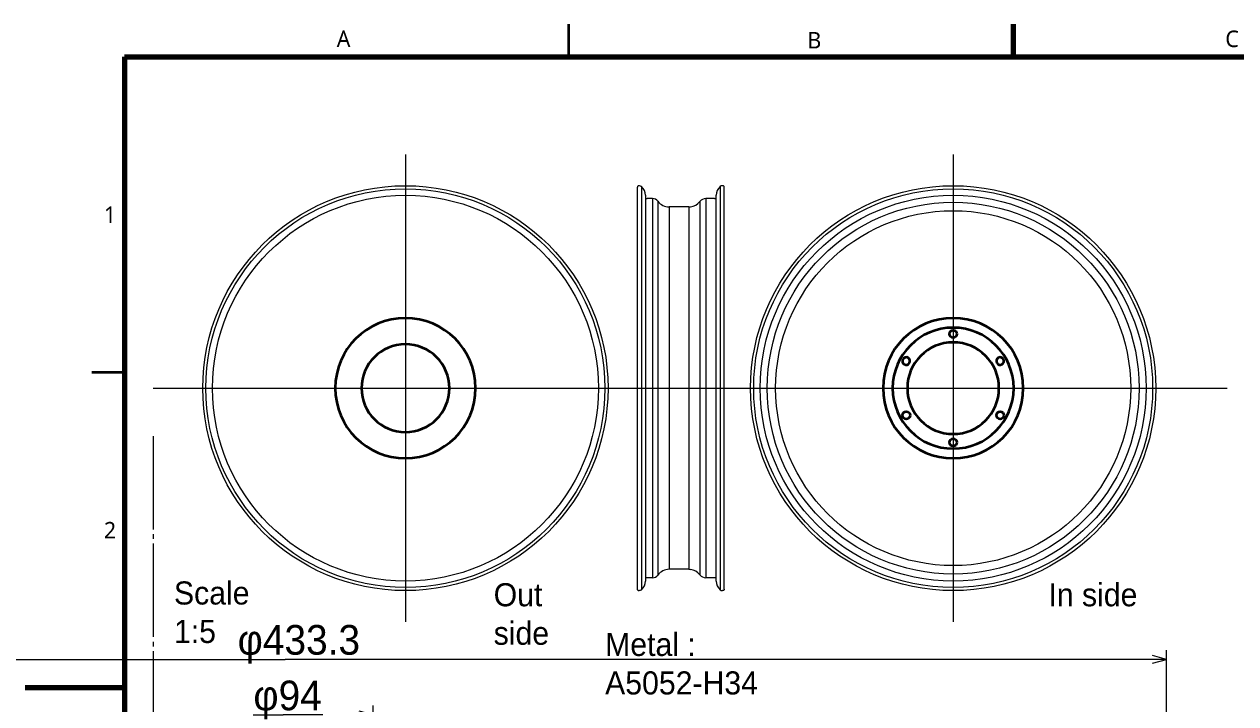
# Model space of a CAD drawing. Extents: x 52445 to 53115, y 396 to 768.
# Drawn here: x 52697 to 52956.1, y 622.1 to 767.5 of the extents above; entities that cross this region are included whole.
import ezdxf

# ---------------------------------------------------------------- set-up
doc = ezdxf.new("R2010")
doc.units = 0
doc.header["$MEASUREMENT"] = 0
doc.linetypes.add('CENTER2', pattern=[23, 20, -1, 1, -1])
for name, color, linetype in [('0_1', 7, 'Continuous'), ('寸法線', 7, 'Continuous'), ('ﾚｲﾔｰ1', 7, 'Continuous')]:
    doc.layers.add(name, color=color, linetype=linetype)
doc.styles.add('Style1', font='ＭＳ Ｐゴシック')
doc.styles.add('Style2', font='Lucida Sans Unicode')
doc.dimstyles.new('DS1', dxfattribs={"dimtxt": 6.35, "dimasz": 3, "dimexe": 2, "dimexo": 0, "dimgap": 1, "dimtad": 1, "dimdec": 0, "dimdsep": 46, "dimtxsty": 'Standard', "dimcen": 0.09, "dimclrd": 5, "dimclre": 5, "dimclrt": 5, "dimadec": 0, "dimazin": 0, "dimtfac": 1, "dimtdec": 4, "dimtofl": 0, "dimtmove": 0, "dimatfit": 3, "dimfxl": 1, "dimtolj": 1, "dimtzin": 0, "dimarcsym": 0})
doc.dimstyles.new('DS2', dxfattribs={"dimtxt": 6.35, "dimasz": 3, "dimexe": 2, "dimexo": 0, "dimgap": 1, "dimtad": 1, "dimdec": 1, "dimdsep": 46, "dimtxsty": 'Standard', "dimcen": 0.09, "dimclrd": 5, "dimclre": 5, "dimclrt": 5, "dimadec": 0, "dimazin": 0, "dimtfac": 1, "dimtdec": 4, "dimtofl": 0, "dimtmove": 0, "dimatfit": 3, "dimfxl": 1, "dimtolj": 1, "dimtzin": 0, "dimarcsym": 0})

# ---------------------------------------------------------------- blocks, each defined once
blk = doc.blocks.new('C17')
at = {"layer": 'ﾚｲﾔｰ1', "color": 7, "linetype": 'Continuous', "lineweight": 35}
for radius, start, end in [(15, 90, -90), (15, 0, 90), (9.4, 90.0004, -90.0004), (9.4, -90, 90), (15, -90, 0)]:
    blk.add_arc((52778.55, 689.67), radius, start, end, dxfattribs=at)
blk = doc.blocks.new('C19')
at = {"layer": 'ﾚｲﾔｰ1', "color": 7, "linetype": 'Continuous', "lineweight": 35}
for centre in [(52895.67, 701.27), (52885.63, 683.87), (52905.72, 683.87), (52895.67, 678.07)]:
    blk.add_circle(centre, 0.81, dxfattribs=at)
for radius, start, end in [(15, 90, -90), (15, 0, 90), (12.94, 90, -90), (12.94, -90, 90), (9.8, 90, -90), (9.8, -90, 90), (15, -90, 0)]:
    blk.add_arc((52895.67, 689.67), radius, start, end, dxfattribs=at)
for centre, major_axis, end_param in [((52885.63, 695.47), (-0.702, 0.405), 3.141458), ((52885.63, 695.47), (0.702, -0.405), 3.141459), ((52905.72, 695.47), (0.701, 0.405), 3.141459), ((52905.72, 695.47), (-0.701, -0.405), 3.141458)]:
    blk.add_ellipse(centre, major_axis=major_axis, ratio=1, start_param=0, end_param=end_param, dxfattribs=at)
blk = doc.blocks.new('C20')
at = {"layer": '0_1', "color": 7, "linetype": 'Continuous', "lineweight": 18}
for p, q in [((52828.19, 732.8), (52828.16, 732.65)), ((52828.16, 646.69), (52828.16, 732.65)), ((52828.5, 732.99), (52828.47, 732.99)), ((52828.61, 732.98), (52828.5, 732.99)), ((52846.41, 732.99), (52846.38, 732.99)), ((52846.72, 732.65), (52846.69, 732.8)), ((52846.72, 646.69), (52846.72, 732.65)), ((52831.41, 730.23), (52830.26, 730.23)), ((52839.12, 728.43), (52834.96, 728.43)), ((52839.12, 728.43), (52839.52, 728.46)), ((52844.62, 730.23), (52842.77, 730.23)), ((52839.12, 650.91), (52834.96, 650.91)), ((52839.12, 650.91), (52839.52, 650.88)), ((52831.41, 649.11), (52830.26, 649.11)), ((52844.62, 649.11), (52842.77, 649.11)), ((52828.19, 646.54), (52828.16, 646.69)), ((52828.5, 646.35), (52828.47, 646.35)), ((52828.61, 646.36), (52828.5, 646.35)), ((52846.41, 646.35), (52846.38, 646.35)), ((52846.72, 646.69), (52846.69, 646.54))]:
    blk.add_line(p, q, dxfattribs=at)
at = {"layer": '0_1', "color": 7, "linetype": 'Continuous', "lineweight": 5}
for p, q in [((52829.04, 732.78), (52829.04, 646.56)), ((52829.86, 730.93), (52829.86, 648.41)), ((52845.02, 648.41), (52845.02, 730.93)), ((52845.84, 732.78), (52845.84, 646.56)), ((52831.41, 730.23), (52831.41, 649.11)), ((52832.54, 729.66), (52832.54, 649.68)), ((52834.96, 728.43), (52834.96, 650.91)), ((52839.12, 728.43), (52839.12, 650.91)), ((52841.5, 729.61), (52841.5, 649.74)), ((52842.77, 730.23), (52842.77, 649.11))]:
    blk.add_line(p, q, dxfattribs=at)
at = {"layer": '0_1', "color": 7, "linetype": 'Continuous', "lineweight": 18}
for centre, radius, start, end in [((52828.47, 732.69), 0.3, 90, 158.5117), ((52827.36, 730.93), 2.5, 0, 47.8317), ((52830.26, 730.63), 0.4, 180, -90), ((52844.62, 730.63), 0.4, -90, 0), ((52847.52, 730.93), 2.5, 132.1683, -180), ((52846.38, 732.19), 0.8, 90, 132.1683), ((52834.96, 731.43), 3, -143.7785, -90), ((52839.12, 731.43), 3, -82.3378, -37.4953), ((52842.77, 728.63), 1.6, 90, 142.5047), ((52834.96, 647.91), 3, 90, 143.7785), ((52839.12, 647.91), 3, 37.4953, 82.3378), ((52827.36, 648.41), 2.5, -47.8317, 0), ((52830.26, 648.71), 0.4, 90, 180), ((52844.62, 648.71), 0.4, 0, 90), ((52847.52, 648.41), 2.5, 180, -132.1683)]:
    blk.add_arc(centre, radius, start, end, dxfattribs=at)
for centre, major_axis, start_param, end_param in [((52828.5, 732.19), (0.537, 0.593), 0, 0.599587), ((52831.41, 728.83), (1.13, 0.83), 0, 0.938611), ((52831.41, 650.51), (1.4, 0), -1.570796, -0.632185), ((52842.77, 650.71), (0.97, -1.27), -1.570796, -0.654416), ((52828.47, 646.65), (0.11, -0.279), -1.570796, -0.375042), ((52828.5, 647.15), (0.109, -0.793), 0, 0.599587), ((52846.38, 647.15), (-0.537, -0.593), 0, 0.735975)]:
    blk.add_ellipse(centre, major_axis=major_axis, ratio=1, start_param=start_param, end_param=end_param, dxfattribs=at)
for points in [[(52846.69, 732.8), (52846.67, 732.86), (52846.59, 732.95), (52846.47, 732.99), (52846.41, 732.99)], [(52846.69, 646.54), (52846.67, 646.49), (52846.59, 646.39), (52846.47, 646.35), (52846.41, 646.35)]]:
    blk.add_open_spline(points, degree=3, dxfattribs=at)
blk = doc.blocks.new('*D39')
at = {"layer": 'ﾚｲﾔｰ1', "color": 5, "linetype": 'Continuous', "lineweight": 18, "transparency": 16777216}
for p, q in [((52507.99, 606.26), (52507.99, 633.65)), ((52941.29, 606.26), (52941.29, 633.65)), ((52507.99, 631.65), (52752.86, 631.65)), ((52941.29, 631.65), (52752.86, 631.65))]:
    blk.add_line(p, q, dxfattribs=at)
at = {"layer": 'ﾚｲﾔｰ1', "color": 5, "linetype": 'Continuous', "lineweight": 5, "transparency": 16777216}
for p, q in [((52510.99, 632.46), (52507.99, 631.65)), ((52941.29, 631.65), (52938.29, 632.46)), ((52507.99, 631.65), (52510.99, 630.85)), ((52938.29, 630.85), (52941.29, 631.65))]:
    blk.add_line(p, q, dxfattribs=at)
at = {"layer": '寸法線', "color": 5, "linetype": 'Continuous', "lineweight": 18, "transparency": 16777216, "insert": (52742.67, 639), "char_height": 6.35, "width": 20.4525, "attachment_point": 1, "style": 'Style1'}
blk.add_mtext('φ433.3', dxfattribs=at)
blk = doc.blocks.new('C39')
at = {"layer": 'ﾚｲﾔｰ1', "color": 7, "linetype": 'Continuous', "lineweight": 35}
for p, q in [((52817.24, 749.29), (52817.24, 756.29)), ((52722.24, 681.79), (52715.24, 681.79))]:
    blk.add_line(p, q, dxfattribs=at)
at = {"layer": 'ﾚｲﾔｰ1', "color": 7, "linetype": 'Continuous', "lineweight": 70}
for p, q in [((52912.24, 756.29), (52912.24, 749.29)), ((52722.24, 749.29), (52722.24, 479.29)), ((52722.24, 749.29), (53102.24, 749.29)), ((52722.24, 614.29), (52700.96, 614.29))]:
    blk.add_line(p, q, dxfattribs=at)
at = {"layer": 'ﾚｲﾔｰ1', "color": 7, "linetype": 'Continuous', "lineweight": 35, "char_height": 3.53, "width": 8.4933, "attachment_point": 1, "style": 'Style2'}
for s, insert in [('A', (52767.61, 754.93)), ('B', (52868.24, 754.63)), ('C', (52957.61, 754.93)), ('1', (52717.82, 717.3)), ('2', (52717.82, 649.8))]:
    blk.add_mtext(s, dxfattribs=dict(at, insert=insert))
blk = doc.blocks.new('C36')
at = {"layer": 'ﾚｲﾔｰ1', "color": 7, "linetype": 'Continuous', "lineweight": 50}
blk.add_blockref('C39', (0, 0), dxfattribs=at)
blk = doc.blocks.new('*D49')
at = {"layer": 'ﾚｲﾔｰ1', "color": 5, "linetype": 'Continuous', "lineweight": 18, "transparency": 16777216}
for p, q in [((52677.64, 604.95), (52677.64, 621.76)), ((52771.64, 604.95), (52771.64, 621.76)), ((52677.64, 619.76), (52752.39, 619.76)), ((52771.64, 619.76), (52752.39, 619.76))]:
    blk.add_line(p, q, dxfattribs=at)
at = {"layer": 'ﾚｲﾔｰ1', "color": 5, "linetype": 'Continuous', "lineweight": 5, "transparency": 16777216}
for p, q in [((52680.64, 620.56), (52677.64, 619.76)), ((52677.64, 619.76), (52680.64, 618.95)), ((52771.64, 619.76), (52768.64, 620.56)), ((52768.64, 618.95), (52771.64, 619.76))]:
    blk.add_line(p, q, dxfattribs=at)
at = {"layer": '寸法線', "color": 5, "linetype": 'Continuous', "lineweight": 18, "transparency": 16777216, "insert": (52746.04, 627.11), "char_height": 6.35, "width": 12.7496, "attachment_point": 1, "style": 'Style1'}
blk.add_mtext('φ94', dxfattribs=at)

msp = doc.modelspace()

# ---------------------------------------------------------------- linework, layer by layer
at = {"layer": '0_1', "color": 7, "linetype": 'Continuous', "lineweight": 18}
for centre, radius in [((52778.546, 689.671), 43.32), ((52778.546, 689.671), 41.26), ((52895.671, 689.671), 43.32), ((52895.671, 689.671), 37.96)]:
    msp.add_circle(centre, radius, dxfattribs=at)
at = {"layer": '0_1', "color": 7, "linetype": 'Continuous', "lineweight": 5}
for centre, radius in [((52778.546, 689.671), 42.655), ((52895.671, 689.671), 42.655), ((52895.671, 689.671), 41.26), ((52895.671, 689.671), 39.76)]:
    msp.add_circle(centre, radius, dxfattribs=at)
at = {"layer": 'ﾚｲﾔｰ1', "color": 3, "linetype": 'Continuous', "lineweight": 5}
for p, q in [((52778.546, 739.671), (52778.546, 639.671)), ((52895.671, 739.671), (52895.671, 639.671)), ((52724.638, 689.671), (52954.235, 689.671))]:
    msp.add_line(p, q, dxfattribs=at)
at = {"layer": 'ﾚｲﾔｰ1', "color": 3, "linetype": 'CENTER2', "lineweight": 5}
msp.add_line((52724.638, 679.434), (52724.638, 496.854), dxfattribs=at)

# ---------------------------------------------------------------- block references
at = {"layer": 'ﾚｲﾔｰ1', "color": 254, "linetype": 'Continuous', "lineweight": 18}
msp.add_blockref('C36', (-3.759, 11.244), dxfattribs=at)
at = {"layer": 'ﾚｲﾔｰ1', "color": 7, "linetype": 'CENTER2', "lineweight": 18}
msp.add_blockref('C20', (0, 0), dxfattribs=at)
at = {"layer": 'ﾚｲﾔｰ1', "color": 7, "linetype": 'Continuous', "lineweight": 18}
for name in ['C17', 'C19']:
    msp.add_blockref(name, (0, 0), dxfattribs=at)

# ---------------------------------------------------------------- texts
at = {"layer": 'ﾚｲﾔｰ1', "color": 7, "linetype": 'Continuous', "lineweight": 18, "attachment_point": 1, "style": 'Style1'}
for s, insert, char_height, width in [('Scale 1:5', (52729.048, 648.319), 4.9389, 23.15294), ('Out side', (52797.418, 647.943), 4.9389, 21.8101), ('In side', (52916.031, 647.943), 4.9389, 37.40771), ('Metal : A5052-H34', (52821.245, 637.314), 4.93889, 43.29555)]:
    msp.add_mtext(s, dxfattribs=dict(at, insert=insert, char_height=char_height, width=width))

# ---------------------------------------------------------------- dimensions: what is measured, and where the dimension line sits
at = {"layer": '寸法線', "color": 5, "linetype": 'Continuous', "lineweight": 5}
dim = msp.add_linear_dim(base=(52941.288, 631.652), p1=(52507.988, 606.264), p2=(52941.288, 606.264), angle=0, dimstyle='DS2', dxfattribs=at)
dim.commit()
dim.dimension.update_dxf_attribs({"geometry": '*D39', "text_midpoint": (52752.857, 631.652)})
dim = msp.add_linear_dim(base=(52771.638, 619.758), p1=(52677.638, 604.949), p2=(52771.638, 604.949), dimstyle='DS1', dxfattribs=at)
dim.commit()
dim.dimension.update_dxf_attribs({"geometry": '*D49', "text_midpoint": (52752.385, 619.758)})

doc.saveas('drawing.dxf')
